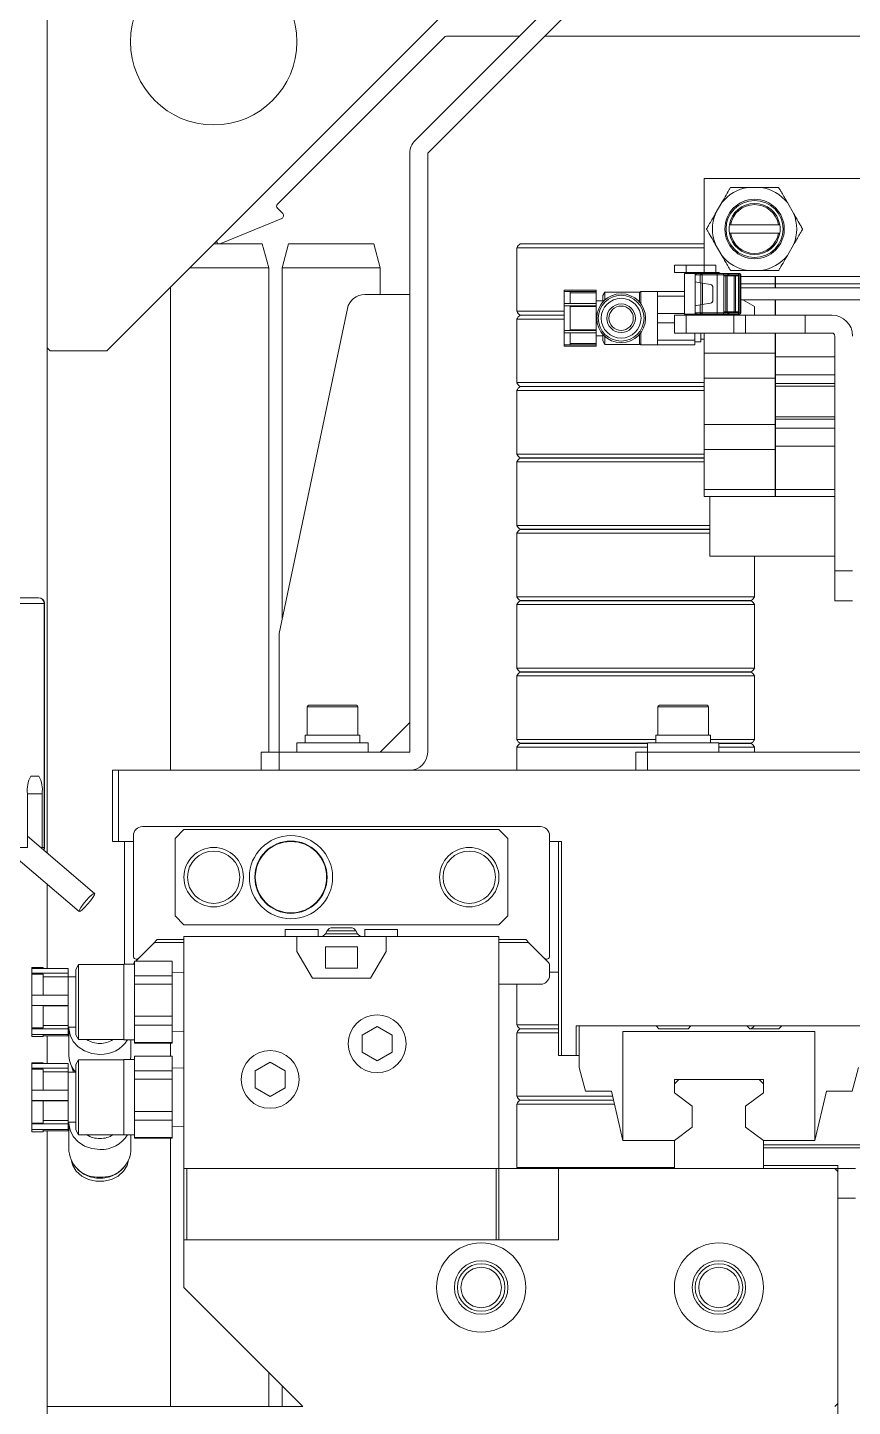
# Model space of a CAD drawing. Header units: millimetres. Extents: x 169 to 14583, y -399 to 10804.
# Drawn here: x 11916.4 to 12055.2, y 1942.5 to 2174.3 of the extents above; entities that cross this region are included whole.
import ezdxf

# ---------------------------------------------------------------- set-up
doc = ezdxf.new("R2010")
doc.units = ezdxf.units.MM
doc.header["$LTSCALE"] = 35

msp = doc.modelspace()

# ---------------------------------------------------------------- linework, layer by layer
at = {"color": 7, "linetype": 'Continuous', "lineweight": 18}
for p, q in [((11919.743, 2035.545), (11919.743, 2199.459)), ((11981.621, 2155.338), (12019.864, 2193.58)), ((11983.743, 2153.216), (12021.985, 2191.459)), ((11999.743, 2189.959), (11929.743, 2119.959)), ((11958.464, 2144.656), (11986.551, 2172.744)), ((11986.905, 2172.89), (11999.174, 2172.89)), ((12003.417, 2172.89), (12057.662, 2172.89)), ((11980.743, 2052.459), (11980.743, 2153.216)), ((11983.743, 2052.459), (11983.743, 2153.216)), ((12030.243, 2148.959), (12063.243, 2148.959)), ((12030.243, 2148.959), (12030.243, 2134.359)), ((12039.823, 2147.459), (12037.662, 2147.459)), ((12033.221, 2144.895), (12032.14, 2143.023)), ((12045.345, 2143.023), (12044.265, 2144.895)), ((11959.349, 2143.064), (11958.464, 2143.949)), ((11948.922, 2137.997), (11959.187, 2142.249)), ((12034.703, 2141.159), (12034.5, 2141.159)), ((12042.783, 2141.159), (12034.703, 2141.159)), ((12042.985, 2141.159), (12042.783, 2141.159)), ((11947.743, 2137.959), (11955.921, 2137.959)), ((11956.993, 2133.959), (11955.921, 2137.959)), ((11960.321, 2137.959), (11959.249, 2133.959)), ((11960.321, 2137.959), (11974.677, 2137.959)), ((11975.749, 2133.959), (11974.677, 2137.959)), ((11999.343, 2137.959), (11999.325, 2137.949)), ((12030.243, 2137.949), (11999.325, 2137.949)), ((12030.243, 2137.959), (11999.343, 2137.959)), ((12032.14, 2137.895), (12033.221, 2136.023)), ((12034.5, 2139.759), (12034.703, 2139.759)), ((12042.783, 2139.759), (12034.703, 2139.759)), ((12042.783, 2139.759), (12042.985, 2139.759)), ((12044.265, 2136.023), (12045.345, 2137.895)), ((11998.743, 2137.298), (11998.743, 2126.62)), ((12030.243, 2137.298), (11998.743, 2137.298)), ((11956.993, 2133.959), (11943.743, 2133.959)), ((11956.993, 2052.459), (11956.993, 2133.959)), ((11959.249, 2133.959), (11959.249, 2074.865)), ((11975.749, 2133.959), (11959.249, 2133.959)), ((11975.749, 2129.459), (11975.749, 2133.959)), ((12025.243, 2133.159), (12025.243, 2134.359)), ((12025.243, 2134.359), (12027.243, 2134.359)), ((12027.243, 2134.359), (12027.243, 2133.159)), ((12027.243, 2134.359), (12030.243, 2134.359)), ((12030.243, 2133.159), (12030.243, 2134.359)), ((12030.243, 2134.359), (12032.243, 2134.359)), ((12032.243, 2134.359), (12032.243, 2133.159)), ((12037.662, 2133.459), (12039.823, 2133.459)), ((12027.243, 2133.159), (12025.243, 2133.159)), ((12026.943, 2132.959), (12026.943, 2126.159)), ((12029.006, 2132.959), (12026.943, 2132.959)), ((12027.243, 2133.159), (12030.243, 2133.159)), ((12029.596, 2132.759), (12028.743, 2132.759)), ((12028.743, 2132.759), (12028.743, 2131.559)), ((12029.596, 2131.417), (12028.743, 2131.559)), ((12028.743, 2131.559), (12028.743, 2127.559)), ((12029.006, 2132.959), (12029.738, 2132.959)), ((12029.596, 2131.417), (12029.596, 2132.759)), ((12029.95, 2132.759), (12029.596, 2132.759)), ((12029.95, 2131.358), (12029.596, 2131.417)), ((12029.693, 2127.717), (12029.693, 2131.401)), ((12029.738, 2132.959), (12029.95, 2132.959)), ((12029.95, 2132.759), (12029.95, 2132.959)), ((12029.95, 2132.959), (12032.443, 2132.959)), ((12029.95, 2132.759), (12029.95, 2131.358)), ((12032.443, 2132.759), (12029.95, 2132.759)), ((12031.325, 2131.129), (12029.95, 2131.358)), ((12029.99, 2131.351), (12029.99, 2127.767)), ((12032.243, 2133.159), (12030.243, 2133.159)), ((12032.243, 2133.159), (12032.457, 2133.159)), ((12032.443, 2132.959), (12032.443, 2132.759)), ((12032.443, 2132.959), (12033.432, 2132.959)), ((12033.543, 2132.759), (12032.443, 2132.759)), ((12032.443, 2132.759), (12032.443, 2126.359)), ((12032.457, 2133.159), (12032.743, 2133.159)), ((12033.432, 2132.959), (12034.202, 2132.959)), ((12033.543, 2132.759), (12033.543, 2132.559)), ((12033.669, 2132.759), (12033.543, 2132.759)), ((12033.543, 2126.559), (12033.543, 2132.559)), ((12033.91, 2132.559), (12033.543, 2132.559)), ((12033.669, 2132.759), (12033.91, 2132.759)), ((12033.91, 2132.559), (12033.91, 2132.759)), ((12033.91, 2132.759), (12034.059, 2132.759)), ((12034.158, 2132.559), (12033.91, 2132.559)), ((12033.91, 2126.559), (12033.91, 2132.559)), ((12034.059, 2132.759), (12035.199, 2132.759)), ((12034.158, 2132.559), (12034.158, 2126.559)), ((12035.298, 2132.559), (12034.158, 2132.559)), ((12034.202, 2132.959), (12035.992, 2132.959)), ((12035.199, 2132.759), (12035.325, 2132.759)), ((12035.298, 2126.559), (12035.298, 2132.559)), ((12035.509, 2132.559), (12035.298, 2132.559)), ((12035.325, 2132.759), (12035.758, 2132.759)), ((12035.509, 2132.559), (12035.509, 2126.559)), ((12036.043, 2132.559), (12035.509, 2132.559)), ((12036.043, 2132.759), (12035.758, 2132.759)), ((12035.992, 2132.959), (12035.993, 2132.959)), ((12035.993, 2132.959), (12036.21, 2132.959)), ((12036.043, 2132.759), (12036.043, 2132.559)), ((12036.142, 2132.759), (12036.043, 2132.759)), ((12036.043, 2126.559), (12036.043, 2132.559)), ((12036.142, 2126.359), (12036.142, 2132.759)), ((12036.402, 2132.759), (12036.142, 2132.759)), ((12036.21, 2132.959), (12036.243, 2132.959)), ((12036.402, 2126.359), (12036.402, 2132.759)), ((12036.443, 2132.759), (12036.402, 2132.759)), ((12036.443, 2132.759), (12036.443, 2126.359)), ((12036.443, 2132.459), (12068.743, 2132.459)), ((12042.193, 2131.259), (12036.443, 2131.259)), ((12042.193, 2132.459), (12042.193, 2131.259)), ((12042.193, 2130.559), (12042.193, 2131.259)), ((12042.243, 2131.259), (12042.243, 2132.459)), ((12068.743, 2131.259), (12042.243, 2131.259)), ((12042.243, 2130.559), (12042.243, 2131.259)), ((11940.493, 2130.709), (11940.493, 2049.459)), ((11980.743, 2129.459), (11973.177, 2129.459)), ((12012.093, 2130.159), (12006.693, 2130.159)), ((12006.693, 2130.159), (12006.693, 2129.954)), ((12006.693, 2129.954), (12007.693, 2129.954)), ((12006.693, 2127.88), (12006.693, 2129.954)), ((12007.693, 2129.954), (12007.693, 2127.88)), ((12007.693, 2129.954), (12012.093, 2129.954)), ((12007.693, 2129.704), (12012.093, 2129.704)), ((12012.093, 2130.159), (12012.093, 2129.954)), ((12012.093, 2129.954), (12012.093, 2129.704)), ((12012.093, 2129.704), (12012.093, 2127.909)), ((12013.539, 2129.859), (12013.193, 2129.259)), ((12013.193, 2128.111), (12013.193, 2129.259)), ((12019.393, 2129.859), (12013.539, 2129.859)), ((12013.539, 2129.859), (12013.539, 2128.497)), ((12019.593, 2129.959), (12019.393, 2129.759)), ((12019.393, 2128.142), (12019.393, 2129.859)), ((12022.393, 2129.959), (12019.593, 2129.959)), ((12019.593, 2127.892), (12019.593, 2129.959)), ((12022.393, 2129.959), (12026.943, 2129.959)), ((12022.393, 2129.155), (12022.393, 2129.959)), ((12022.393, 2129.155), (12022.393, 2127.709)), ((12026.943, 2129.155), (12022.393, 2129.155)), ((12031.743, 2128.483), (12031.743, 2130.635)), ((12072.31, 2130.559), (12036.443, 2130.559)), ((11970.241, 2127.077), (11958.743, 2072.459)), ((11998.743, 2126.62), (12006.693, 2126.62)), ((12012.093, 2127.909), (12006.693, 2127.909)), ((12006.693, 2127.909), (12006.693, 2127.534)), ((12006.693, 2127.534), (12007.693, 2127.534)), ((12006.693, 2123.384), (12006.693, 2127.534)), ((12007.693, 2127.534), (12007.693, 2123.384)), ((12007.693, 2127.534), (12012.093, 2127.534)), ((12007.693, 2127.408), (12012.093, 2127.408)), ((12013.193, 2128.409), (12012.093, 2128.409)), ((12012.093, 2127.909), (12012.093, 2127.534)), ((12012.093, 2127.534), (12012.093, 2127.408)), ((12012.093, 2127.408), (12012.093, 2123.509)), ((12022.393, 2127.709), (12022.393, 2126.262)), ((12028.743, 2127.559), (12029.596, 2127.701)), ((12028.743, 2127.559), (12028.743, 2126.359)), ((12028.743, 2126.359), (12029.596, 2126.359)), ((12029.596, 2127.701), (12029.95, 2127.76)), ((12029.596, 2126.359), (12029.596, 2127.701)), ((12029.596, 2126.359), (12029.95, 2126.359)), ((12029.95, 2127.76), (12031.325, 2127.989)), ((12029.95, 2127.76), (12029.95, 2126.359)), ((12029.95, 2126.359), (12032.443, 2126.359)), ((12029.95, 2126.359), (12029.95, 2126.159)), ((12032.443, 2126.359), (12032.443, 2126.159)), ((12032.443, 2126.359), (12033.543, 2126.359)), ((12033.543, 2126.359), (12033.543, 2126.559)), ((12033.543, 2126.559), (12033.91, 2126.559)), ((12033.669, 2126.359), (12033.543, 2126.359)), ((12033.91, 2126.359), (12033.669, 2126.359)), ((12033.91, 2126.559), (12034.158, 2126.559)), ((12033.91, 2126.359), (12033.91, 2126.559)), ((12034.059, 2126.359), (12033.91, 2126.359)), ((12035.199, 2126.359), (12034.059, 2126.359)), ((12034.158, 2126.559), (12035.298, 2126.559)), ((12035.325, 2126.359), (12035.199, 2126.359)), ((12035.298, 2126.559), (12035.509, 2126.559)), ((12035.758, 2126.359), (12035.325, 2126.359)), ((12035.509, 2126.559), (12036.043, 2126.559)), ((12035.758, 2126.359), (12036.043, 2126.359)), ((12036.043, 2126.359), (12036.043, 2126.559)), ((12036.043, 2126.359), (12036.142, 2126.359)), ((12036.142, 2126.359), (12036.402, 2126.359)), ((12036.402, 2126.359), (12036.443, 2126.359)), ((12036.443, 2128.559), (12072.31, 2128.559)), ((12038.743, 2127.402), (12036.739, 2128.559)), ((12038.743, 2125.959), (12038.743, 2127.402)), ((12042.193, 2125.959), (12042.193, 2128.559)), ((12042.243, 2125.959), (12042.243, 2128.559)), ((11998.743, 2125.298), (11998.743, 2114.62)), ((12006.693, 2125.298), (11998.743, 2125.298)), ((11999.325, 2125.969), (11999.343, 2125.959)), ((11999.325, 2125.969), (12006.693, 2125.969)), ((11999.343, 2125.959), (11999.325, 2125.949)), ((12006.693, 2125.949), (11999.325, 2125.949)), ((11999.343, 2125.959), (12006.693, 2125.959)), ((12026.943, 2126.262), (12022.393, 2126.262)), ((12022.393, 2124.655), (12022.393, 2126.262)), ((12025.243, 2124.655), (12022.393, 2124.655)), ((12022.393, 2124.655), (12022.393, 2123.209)), ((12025.243, 2122.959), (12025.243, 2125.959)), ((12025.243, 2125.959), (12027.243, 2125.959)), ((12026.943, 2126.159), (12029.006, 2126.159)), ((12027.243, 2125.959), (12027.243, 2122.959)), ((12035.243, 2125.959), (12027.243, 2125.959)), ((12029.738, 2126.159), (12029.006, 2126.159)), ((12029.95, 2126.159), (12029.738, 2126.159)), ((12032.443, 2126.159), (12029.95, 2126.159)), ((12033.432, 2126.159), (12032.443, 2126.159)), ((12034.202, 2126.159), (12033.432, 2126.159)), ((12033.743, 2126.159), (12033.743, 2125.959)), ((12035.992, 2126.159), (12034.202, 2126.159)), ((12035.243, 2122.959), (12035.243, 2125.959)), ((12035.243, 2125.959), (12037.243, 2125.959)), ((12035.993, 2126.159), (12035.992, 2126.159)), ((12036.21, 2126.159), (12035.993, 2126.159)), ((12036.243, 2126.159), (12036.21, 2126.159)), ((12037.243, 2125.959), (12037.243, 2122.959)), ((12037.243, 2125.959), (12047.243, 2125.959)), ((12047.243, 2125.959), (12047.243, 2122.959)), ((12047.243, 2125.959), (12051.743, 2125.959)), ((12006.693, 2123.384), (12007.693, 2123.384)), ((12006.693, 2123.384), (12006.693, 2123.009)), ((12006.693, 2120.963), (12006.693, 2123.038)), ((12006.693, 2123.009), (12012.093, 2123.009)), ((12007.693, 2123.509), (12012.093, 2123.509)), ((12007.693, 2123.384), (12012.093, 2123.384)), ((12007.693, 2123.038), (12007.693, 2120.963)), ((12012.093, 2123.509), (12012.093, 2123.384)), ((12012.093, 2123.384), (12012.093, 2123.009)), ((12012.093, 2123.003), (12012.093, 2121.214)), ((12012.093, 2122.509), (12013.193, 2122.509)), ((12013.193, 2121.659), (12013.193, 2122.776)), ((12013.193, 2121.659), (12013.539, 2121.059)), ((12013.539, 2122.421), (12013.539, 2121.059)), ((12019.393, 2121.059), (12019.393, 2122.776)), ((12019.593, 2120.959), (12019.593, 2123.026)), ((12022.393, 2123.209), (12022.393, 2121.762)), ((12022.393, 2121.762), (12028.693, 2121.762)), ((12022.393, 2120.959), (12022.393, 2121.762)), ((12027.243, 2122.959), (12025.243, 2122.959)), ((12035.243, 2122.959), (12027.243, 2122.959)), ((12028.693, 2121.762), (12028.693, 2122.959)), ((12028.693, 2120.959), (12028.693, 2121.762)), ((12029.693, 2122.959), (12029.693, 2121.469)), ((12029.693, 2121.959), (12030.243, 2121.959)), ((12030.243, 2119.559), (12030.243, 2122.959)), ((12037.243, 2122.959), (12035.243, 2122.959)), ((12047.243, 2122.959), (12037.243, 2122.959)), ((12042.193, 2119.559), (12042.193, 2122.959)), ((12042.243, 2118.959), (12042.243, 2122.959)), ((12051.743, 2122.959), (12047.243, 2122.959)), ((12052.243, 2082.959), (12052.243, 2122.459)), ((11919.743, 2120.459), (11920.243, 2119.959)), ((11929.743, 2119.959), (11920.243, 2119.959)), ((12006.693, 2120.963), (12007.693, 2120.963)), ((12006.693, 2120.963), (12006.693, 2120.759)), ((12006.693, 2120.759), (12012.093, 2120.759)), ((12007.693, 2121.214), (12012.093, 2121.214)), ((12007.693, 2120.963), (12012.093, 2120.963)), ((12012.093, 2121.214), (12012.093, 2120.963)), ((12012.093, 2120.963), (12012.093, 2120.759)), ((12013.539, 2121.059), (12019.393, 2121.059)), ((12019.393, 2121.159), (12019.593, 2120.959)), ((12019.593, 2120.959), (12022.393, 2120.959)), ((12028.693, 2120.959), (12022.393, 2120.959)), ((12028.693, 2121.469), (12029.693, 2121.469)), ((12030.243, 2119.559), (12042.193, 2119.559)), ((12030.243, 2115.359), (12030.243, 2119.559)), ((12042.193, 2115.359), (12042.193, 2119.559)), ((12042.243, 2118.959), (12052.243, 2118.959)), ((12042.243, 2118.959), (12042.243, 2115.959)), ((12030.243, 2115.359), (12042.193, 2115.359)), ((12030.243, 2107.559), (12030.243, 2115.359)), ((12042.193, 2107.559), (12042.193, 2115.359)), ((12042.193, 2114.716), (12042.243, 2114.716)), ((12042.243, 2114.459), (12042.243, 2115.959)), ((12042.243, 2115.959), (12052.243, 2115.959)), ((11998.743, 2114.62), (12030.243, 2114.62)), ((11998.743, 2113.298), (11998.743, 2102.62)), ((12030.243, 2113.298), (11998.743, 2113.298)), ((11999.325, 2113.969), (11999.343, 2113.959)), ((11999.325, 2113.969), (12030.243, 2113.969)), ((11999.343, 2113.959), (11999.325, 2113.949)), ((12030.243, 2113.949), (11999.325, 2113.949)), ((12030.243, 2113.959), (11999.343, 2113.959)), ((11999.343, 2113.959), (12014.378, 2113.959)), ((12014.378, 2113.959), (12030.243, 2113.959)), ((12042.243, 2113.709), (12042.193, 2113.709)), ((12042.243, 2114.459), (12042.243, 2114.018)), ((12042.243, 2114.459), (12052.243, 2114.459)), ((12042.243, 2114.018), (12052.243, 2114.018)), ((12042.243, 2114.018), (12042.243, 2108.9)), ((12042.193, 2109.209), (12042.243, 2109.209)), ((12042.243, 2108.9), (12042.243, 2108.459)), ((12042.243, 2108.9), (12052.243, 2108.9)), ((12042.243, 2106.959), (12042.243, 2108.459)), ((12042.243, 2108.459), (12052.243, 2108.459)), ((12030.243, 2107.559), (12042.193, 2107.559)), ((12030.243, 2103.359), (12030.243, 2107.559)), ((12042.193, 2103.359), (12042.193, 2107.559)), ((12042.243, 2106.959), (12052.243, 2106.959)), ((12042.243, 2106.959), (12042.243, 2103.959)), ((12030.243, 2103.359), (12042.193, 2103.359)), ((12030.243, 2096.659), (12030.243, 2103.359)), ((12042.193, 2096.659), (12042.193, 2103.359)), ((12042.243, 2096.659), (12042.243, 2103.959)), ((12042.243, 2103.959), (12052.243, 2103.959)), ((11998.743, 2102.62), (12030.243, 2102.62)), ((11998.743, 2101.298), (11998.743, 2090.62)), ((12030.243, 2101.298), (11998.743, 2101.298)), ((11999.325, 2101.969), (11999.343, 2101.959)), ((11999.325, 2101.969), (12030.243, 2101.969)), ((11999.343, 2101.959), (11999.325, 2101.949)), ((12030.243, 2101.949), (11999.325, 2101.949)), ((11999.343, 2101.959), (12014.378, 2101.959)), ((12030.243, 2101.959), (11999.343, 2101.959)), ((12014.378, 2101.959), (12030.243, 2101.959)), ((12030.243, 2096.659), (12042.193, 2096.659)), ((12030.243, 2095.459), (12030.243, 2096.659)), ((12042.193, 2095.459), (12042.193, 2096.659)), ((12042.243, 2096.659), (12052.243, 2096.659)), ((12042.243, 2095.459), (12042.243, 2096.659)), ((12030.243, 2095.459), (12031.243, 2095.459)), ((12031.243, 2085.459), (12031.243, 2095.459)), ((12052.243, 2095.459), (12031.243, 2095.459)), ((11998.743, 2090.62), (12031.243, 2090.62)), ((11998.743, 2089.298), (11998.743, 2078.62)), ((12031.243, 2089.298), (11998.743, 2089.298)), ((11999.325, 2089.969), (11999.343, 2089.959)), ((11999.325, 2089.969), (12031.243, 2089.969)), ((11999.343, 2089.959), (11999.325, 2089.949)), ((12031.243, 2089.949), (11999.325, 2089.949)), ((11999.343, 2089.959), (12014.378, 2089.959)), ((12031.243, 2089.959), (11999.343, 2089.959)), ((12014.378, 2089.959), (12031.243, 2089.959)), ((12052.243, 2085.459), (12031.243, 2085.459)), ((12038.743, 2078.62), (12038.743, 2085.459)), ((12052.243, 2082.959), (12055.243, 2082.959)), ((12052.243, 2077.959), (12052.243, 2082.959)), ((11918.256, 2078.459), (11912.636, 2078.459)), ((11998.743, 2078.62), (12038.23, 2078.62)), ((11999.325, 2077.969), (11999.343, 2077.959)), ((11999.325, 2077.969), (12038.16, 2077.969)), ((11999.343, 2077.959), (11999.325, 2077.949)), ((12038.16, 2077.949), (11999.325, 2077.949)), ((12038.143, 2077.959), (11999.343, 2077.959)), ((11999.343, 2077.959), (12014.378, 2077.959)), ((12014.378, 2077.959), (12038.143, 2077.959)), ((12038.143, 2077.959), (12038.16, 2077.969)), ((12038.16, 2077.949), (12038.143, 2077.959)), ((12038.23, 2078.62), (12038.743, 2078.62)), ((12052.243, 2077.959), (12055.243, 2077.959)), ((11913.618, 2077.459), (11919.238, 2077.459)), ((11919.238, 2077.459), (11919.238, 2036.459)), ((11919.274, 2077.459), (11919.238, 2077.459)), ((11919.274, 2036.459), (11919.274, 2077.459)), ((11998.743, 2077.298), (11998.743, 2066.62)), ((12038.23, 2077.298), (11998.743, 2077.298)), ((12038.743, 2077.298), (12038.23, 2077.298)), ((12038.743, 2066.62), (12038.743, 2077.298)), ((11958.743, 2072.459), (11958.743, 2052.459)), ((11998.743, 2066.62), (12038.23, 2066.62)), ((12038.23, 2066.62), (12038.743, 2066.62)), ((11998.743, 2065.298), (11998.743, 2054.62)), ((12038.23, 2065.298), (11998.743, 2065.298)), ((11999.325, 2065.969), (11999.343, 2065.959)), ((11999.325, 2065.969), (12038.16, 2065.969)), ((11999.343, 2065.959), (11999.325, 2065.949)), ((12038.16, 2065.949), (11999.325, 2065.949)), ((11999.343, 2065.959), (12014.378, 2065.959)), ((12038.143, 2065.959), (11999.343, 2065.959)), ((12014.378, 2065.959), (12038.143, 2065.959)), ((12038.143, 2065.959), (12038.16, 2065.969)), ((12038.16, 2065.949), (12038.143, 2065.959)), ((12038.743, 2065.298), (12038.23, 2065.298)), ((12038.743, 2054.62), (12038.743, 2065.298)), ((11963.493, 2060.109), (11963.493, 2055.359)), ((11971.993, 2060.109), (11963.493, 2060.109)), ((11963.743, 2060.359), (11971.743, 2060.359)), ((11971.993, 2055.359), (11971.993, 2060.109)), ((12022.493, 2060.109), (12022.493, 2055.359)), ((12030.993, 2060.109), (12022.493, 2060.109)), ((12022.743, 2060.359), (12030.743, 2060.359)), ((12030.993, 2055.359), (12030.993, 2060.109)), ((11975.743, 2052.459), (11980.743, 2057.459)), ((11963.143, 2055.359), (11963.143, 2054.059)), ((11972.343, 2055.359), (11963.143, 2055.359)), ((11972.343, 2054.059), (11972.343, 2055.359)), ((11998.743, 2054.62), (12022.143, 2054.62)), ((12022.143, 2055.359), (12022.143, 2054.059)), ((12031.343, 2055.359), (12022.143, 2055.359)), ((12031.343, 2054.059), (12031.343, 2055.359)), ((12031.343, 2054.62), (12038.23, 2054.62)), ((12038.23, 2054.62), (12038.743, 2054.62)), ((11955.743, 2049.459), (11955.743, 2052.459)), ((11955.743, 2052.459), (11958.743, 2052.459)), ((11958.743, 2052.459), (11958.743, 2049.459)), ((11958.743, 2052.459), (11980.743, 2052.459)), ((11961.743, 2054.059), (11961.743, 2052.459)), ((11973.743, 2054.059), (11961.743, 2054.059)), ((11973.743, 2052.459), (11973.743, 2054.059)), ((11975.749, 2052.459), (11975.749, 2052.465)), ((11998.743, 2053.298), (11998.743, 2049.459)), ((12020.743, 2053.298), (11998.743, 2053.298)), ((11999.325, 2053.969), (11999.343, 2053.959)), ((11999.325, 2053.969), (12020.743, 2053.969)), ((11999.343, 2053.959), (11999.325, 2053.949)), ((12020.743, 2053.949), (11999.325, 2053.949)), ((12020.743, 2053.959), (11999.343, 2053.959)), ((11999.343, 2053.959), (12014.378, 2053.959)), ((12014.378, 2053.959), (12020.743, 2053.959)), ((12018.743, 2049.459), (12018.743, 2052.459)), ((12018.743, 2052.459), (12020.743, 2052.459)), ((12020.743, 2054.059), (12020.743, 2052.459)), ((12032.743, 2054.059), (12020.743, 2054.059)), ((12020.743, 2052.459), (12020.743, 2049.459)), ((12068.743, 2052.459), (12020.743, 2052.459)), ((12032.743, 2052.459), (12032.743, 2054.059)), ((12032.743, 2053.969), (12038.16, 2053.969)), ((12038.143, 2053.959), (12032.743, 2053.959)), ((12038.16, 2053.949), (12032.743, 2053.949)), ((12038.23, 2053.298), (12032.743, 2053.298)), ((12038.143, 2053.959), (12038.16, 2053.969)), ((12038.16, 2053.949), (12038.143, 2053.959)), ((12038.743, 2053.298), (12038.23, 2053.298)), ((12038.743, 2052.459), (12038.743, 2053.298)), ((11918.301, 2048.459), (11916.99, 2048.459)), ((11930.743, 2037.459), (11930.743, 2049.459)), ((11930.743, 2049.459), (11931.743, 2049.459)), ((11931.743, 2049.459), (11931.743, 2037.459)), ((12070.243, 2049.459), (11931.743, 2049.459)), ((11958.743, 2049.459), (11980.743, 2049.459)), ((12068.743, 2049.459), (12020.743, 2049.459)), ((11916.428, 2045.459), (11916.428, 2036.459)), ((11918.864, 2045.459), (11916.428, 2045.459)), ((11918.864, 2036.459), (11918.864, 2045.459)), ((11927.709, 2028.741), (11916.428, 2038.377)), ((11934.243, 2038.459), (11934.243, 2018.166)), ((12002.743, 2039.959), (11935.743, 2039.959)), ((11942.743, 2039.459), (11941.243, 2037.959)), ((11995.743, 2039.459), (11942.743, 2039.459)), ((11997.243, 2037.959), (11995.743, 2039.459)), ((12004.243, 2018.166), (12004.243, 2038.459)), ((11916.428, 2036.459), (11913.618, 2036.459)), ((11918.864, 2036.459), (11918.673, 2036.459)), ((11919.238, 2036.459), (11918.864, 2036.459)), ((11919.238, 2036.459), (11919.274, 2036.459)), ((11931.743, 2037.459), (11930.743, 2037.459)), ((11931.743, 2037.459), (11934.243, 2037.459)), ((11932.743, 2016.809), (11932.743, 2037.459)), ((11941.243, 2037.959), (11941.243, 2024.959)), ((11997.243, 2024.959), (11997.243, 2037.959)), ((12004.243, 2037.459), (12006.243, 2037.459)), ((12005.743, 2001.459), (12005.743, 2037.459)), ((12006.243, 2037.459), (12006.243, 2001.459)), ((11913.686, 2035.459), (11925.111, 2025.699)), ((11919.743, 2016.118), (11919.743, 2030.285)), ((11941.243, 2024.959), (11942.743, 2023.459)), ((11995.743, 2023.459), (11997.243, 2024.959)), ((11942.743, 2023.459), (11995.743, 2023.459)), ((11959.793, 2022.659), (11959.793, 2021.459)), ((11959.793, 2022.659), (11962.543, 2022.659)), ((11962.543, 2022.659), (11965.293, 2022.659)), ((11965.293, 2021.459), (11965.293, 2022.659)), ((11966.82, 2022.459), (11966.531, 2021.959)), ((11971.954, 2021.959), (11966.531, 2021.959)), ((11971.665, 2022.459), (11966.82, 2022.459)), ((11970.799, 2022.959), (11967.686, 2022.959)), ((11971.954, 2021.959), (11971.665, 2022.459)), ((11973.193, 2022.659), (11973.193, 2021.459)), ((11973.193, 2022.659), (11975.943, 2022.659)), ((11975.943, 2022.659), (11978.693, 2022.659)), ((11978.693, 2021.459), (11978.693, 2022.659)), ((11934.643, 2017.359), (11937.596, 2020.312)), ((11937.596, 2020.312), (11938.243, 2020.959)), ((11937.95, 2020.459), (11942.743, 2020.459)), ((11938.243, 2020.959), (11942.743, 2020.959)), ((11942.743, 2021.459), (11942.743, 1982.459)), ((11961.743, 2021.459), (11942.743, 2021.459)), ((11961.743, 2021.459), (11961.743, 2018.959)), ((11976.743, 2021.459), (11961.743, 2021.459)), ((11966.543, 2019.759), (11966.543, 2016.159)), ((11971.943, 2019.759), (11966.543, 2019.759)), ((11971.943, 2016.159), (11971.943, 2019.759)), ((11976.743, 2018.959), (11976.743, 2021.459)), ((11995.743, 2021.459), (11976.743, 2021.459)), ((11995.743, 1982.459), (11995.743, 2021.459)), ((11995.743, 2020.959), (12000.243, 2020.959)), ((12000.536, 2020.459), (11995.743, 2020.459)), ((12000.243, 2020.959), (12000.889, 2020.312)), ((12004.096, 2017.105), (12000.889, 2020.312)), ((11940.743, 2017.359), (11934.443, 2017.359)), ((11934.443, 2017.341), (11934.443, 2017.359)), ((11940.743, 2017.341), (11934.443, 2017.341)), ((11934.443, 2017.341), (11934.443, 2016.11)), ((11940.743, 2017.341), (11940.743, 2017.359)), ((11940.743, 2017.341), (11940.743, 2014.879)), ((11961.743, 2018.959), (11964.341, 2014.459)), ((11974.145, 2014.459), (11976.743, 2018.959)), ((11919.043, 2016.259), (11917.143, 2016.259)), ((11917.143, 2016.118), (11917.143, 2016.259)), ((11917.143, 2016.118), (11923.243, 2016.118)), ((11917.143, 2016.118), (11917.143, 2015.32)), ((11917.143, 2015.32), (11923.243, 2015.32)), ((11917.143, 2015.32), (11917.143, 2015.163)), ((11917.143, 2015.163), (11919.043, 2015.163)), ((11917.143, 2011.62), (11917.143, 2015.163)), ((11919.043, 2016.259), (11919.043, 2016.118)), ((11919.043, 2015.163), (11919.043, 2011.62)), ((11923.243, 2016.118), (11923.243, 2015.32)), ((11923.243, 2015.32), (11923.243, 2014.712)), ((11925.005, 2016.759), (11924.543, 2015.959)), ((11924.543, 2004.959), (11924.543, 2015.959)), ((11932.643, 2016.759), (11925.005, 2016.759)), ((11925.005, 2016.759), (11925.005, 2004.159)), ((11934.443, 2016.809), (11932.643, 2016.809)), ((11932.643, 2004.109), (11932.643, 2016.809)), ((11934.389, 2017.105), (11934.443, 2017.159)), ((11934.443, 2016.11), (11934.443, 2014.879)), ((11942.743, 2015.358), (11940.743, 2015.421)), ((11966.543, 2016.159), (11971.943, 2016.159)), ((12004.243, 2014.959), (12004.243, 2016.752)), ((12005.743, 2015.459), (12004.243, 2015.459)), ((11919.043, 2014.712), (11923.243, 2014.712)), ((11923.243, 2014.712), (11923.243, 2011.595)), ((11924.543, 2014.684), (11923.243, 2014.684)), ((11940.743, 2014.879), (11934.443, 2014.879)), ((11934.443, 2013.473), (11934.443, 2014.879)), ((11940.743, 2013.473), (11934.443, 2013.473)), ((11934.443, 2013.473), (11934.443, 2010.777)), ((11940.743, 2013.473), (11940.743, 2014.879)), ((11940.743, 2013.473), (11940.743, 2008.081)), ((11964.341, 2014.459), (11974.145, 2014.459)), ((11995.743, 2013.459), (12002.743, 2013.459)), ((11998.743, 2013.459), (11998.743, 2006.62)), ((11917.143, 2011.629), (11923.243, 2011.629)), ((11917.143, 2011.629), (11917.143, 2009.881)), ((11923.243, 2011.629), (11923.243, 2009.881)), ((11934.443, 2010.777), (11934.443, 2008.081)), ((11917.143, 2009.881), (11923.243, 2009.881)), ((11917.143, 2009.881), (11917.143, 2009.872)), ((11917.143, 2009.872), (11919.043, 2009.872)), ((11917.143, 2006.118), (11917.143, 2009.872)), ((11919.043, 2009.872), (11919.043, 2006.118)), ((11919.043, 2009.847), (11923.243, 2009.847)), ((11923.243, 2009.881), (11923.243, 2009.847)), ((11923.243, 2009.847), (11923.243, 2006.544)), ((11940.743, 2008.081), (11934.443, 2008.081)), ((11934.443, 2006.591), (11934.443, 2008.081)), ((11940.743, 2006.591), (11940.743, 2008.081)), ((11919.043, 2006.118), (11917.143, 2006.118)), ((11917.143, 2006.118), (11917.143, 2005.97)), ((11917.143, 2005.97), (11923.243, 2005.97)), ((11917.143, 2005.97), (11917.143, 2005.02)), ((11919.043, 2006.544), (11923.243, 2006.544)), ((11923.243, 2006.544), (11923.243, 2005.97)), ((11923.243, 2006.234), (11924.543, 2006.234)), ((11923.243, 2005.97), (11923.243, 2005.02)), ((11923.393, 2006.03), (11923.393, 2001.395)), ((11940.743, 2006.591), (11934.443, 2006.591)), ((11934.443, 2006.591), (11934.443, 2005.126)), ((11940.743, 2006.591), (11940.743, 2003.66)), ((11975.243, 2006.346), (11972.743, 2004.902)), ((11977.743, 2004.902), (11975.243, 2006.346)), ((11998.743, 2006.62), (12005.743, 2006.62)), ((11999.325, 2005.969), (11999.343, 2005.959)), ((11999.325, 2005.969), (12005.743, 2005.969)), ((11999.343, 2005.959), (11999.325, 2005.949)), ((12005.743, 2005.949), (11999.325, 2005.949)), ((12005.743, 2005.959), (11999.343, 2005.959)), ((12057.243, 2006.459), (12008.743, 2006.459)), ((12008.743, 2001.459), (12008.743, 2006.459)), ((12009.243, 2006.459), (12009.243, 2001.459)), ((12022.65, 2005.976), (12022.168, 2006.459)), ((12027.56, 2005.976), (12022.65, 2005.976)), ((12028.043, 2006.459), (12027.56, 2005.976)), ((12037.925, 2005.976), (12037.443, 2006.459)), ((12042.835, 2005.976), (12037.925, 2005.976)), ((12043.318, 2006.459), (12042.835, 2005.976)), ((11917.143, 2005.02), (11923.243, 2005.02)), ((11917.143, 2004.659), (11917.143, 2005.02)), ((11917.143, 2004.659), (11919.043, 2004.659)), ((11919.043, 2005.02), (11919.043, 2004.659)), ((11919.043, 2004.8), (11923.243, 2004.8)), ((11919.743, 2000.118), (11919.743, 2004.8)), ((11923.243, 2005.02), (11923.243, 2004.8)), ((11924.543, 2004.959), (11925.005, 2004.159)), ((11925.005, 2004.159), (11932.643, 2004.159)), ((11932.643, 2004.109), (11934.443, 2004.109)), ((11933.793, 2001.395), (11933.793, 2004.109)), ((11934.443, 2005.126), (11934.443, 2003.66)), ((11940.743, 2003.66), (11934.443, 2003.66)), ((11934.443, 2003.559), (11934.443, 2003.66)), ((11934.443, 2003.559), (11940.743, 2003.559)), ((11940.493, 2003.559), (11940.493, 2001.359)), ((11940.743, 2005.497), (11942.743, 2005.559)), ((11940.743, 2003.559), (11940.743, 2003.66)), ((11972.743, 2004.902), (11972.743, 2002.016)), ((11977.743, 2002.016), (11977.743, 2004.902)), ((11998.743, 2005.298), (11998.743, 1994.62)), ((12005.743, 2005.298), (11998.743, 2005.298)), ((12016.593, 2005.494), (12016.593, 1987.159)), ((12048.893, 2005.494), (12016.593, 2005.494)), ((12048.893, 1987.159), (12048.893, 2005.494)), ((11933.793, 2001.395), (11933.746, 2000.809)), ((11940.743, 2001.359), (11934.443, 2001.359)), ((11934.443, 2001.341), (11934.443, 2001.359)), ((11940.743, 2001.341), (11934.443, 2001.341)), ((11934.443, 2001.341), (11934.443, 2000.11)), ((11940.743, 2001.341), (11940.743, 2001.359)), ((11940.743, 2001.341), (11940.743, 1998.879)), ((11972.743, 2002.016), (11975.243, 2000.572)), ((11975.243, 2000.572), (11977.743, 2002.016)), ((12006.243, 2001.459), (12005.743, 2001.459)), ((12008.743, 2001.459), (12006.243, 2001.459)), ((12009.243, 2001.459), (12008.743, 2001.459)), ((12009.243, 2001.459), (12009.243, 1999.459)), ((11919.043, 2000.259), (11917.143, 2000.259)), ((11917.143, 2000.118), (11917.143, 2000.259)), ((11917.143, 2000.118), (11923.243, 2000.118)), ((11917.143, 2000.118), (11917.143, 1999.32)), ((11917.143, 1999.32), (11923.243, 1999.32)), ((11917.143, 1999.32), (11917.143, 1999.163)), ((11917.143, 1999.163), (11919.043, 1999.163)), ((11917.143, 1995.62), (11917.143, 1999.163)), ((11919.043, 2000.259), (11919.043, 2000.118)), ((11919.043, 1999.163), (11919.043, 1995.62)), ((11923.243, 2000.118), (11923.243, 1999.32)), ((11923.243, 1999.32), (11923.243, 1998.712)), ((11925.005, 2000.759), (11924.543, 1999.959)), ((11924.543, 1988.959), (11924.543, 1999.959)), ((11932.643, 2000.759), (11925.005, 2000.759)), ((11925.005, 2000.759), (11925.005, 1988.159)), ((11934.443, 2000.809), (11932.643, 2000.809)), ((11932.643, 1988.109), (11932.643, 2000.809)), ((11934.443, 2000.11), (11934.443, 1998.879)), ((11940.743, 1998.879), (11934.443, 1998.879)), ((11934.443, 1997.473), (11934.443, 1998.879)), ((11942.743, 1999.358), (11940.743, 1999.421)), ((11940.743, 1997.473), (11940.743, 1998.879)), ((11957.243, 2000.346), (11954.743, 1998.902)), ((11954.743, 1998.902), (11954.743, 1996.016)), ((11959.743, 1998.902), (11957.243, 2000.346)), ((11959.743, 1996.016), (11959.743, 1998.902)), ((12010.315, 1995.459), (12009.243, 1999.459)), ((12056.243, 1999.459), (12055.171, 1995.459)), ((11919.043, 1998.712), (11923.243, 1998.712)), ((11923.243, 1998.712), (11923.243, 1995.595)), ((11924.543, 1998.684), (11923.243, 1998.684)), ((11940.743, 1997.473), (11934.443, 1997.473)), ((11934.443, 1997.473), (11934.443, 1994.777)), ((11940.743, 1997.473), (11940.743, 1992.081)), ((12025.993, 1997.459), (12025.243, 1996.709)), ((12025.243, 1997.459), (12025.993, 1997.459)), ((12025.243, 1996.709), (12025.243, 1997.459)), ((12025.243, 1996.709), (12025.243, 1995.209)), ((12039.493, 1997.459), (12025.993, 1997.459)), ((12040.243, 1996.709), (12039.493, 1997.459)), ((12039.493, 1997.459), (12040.243, 1997.459)), ((12040.243, 1997.459), (12040.243, 1996.709)), ((12040.243, 1995.209), (12040.243, 1996.709)), ((11917.143, 1995.629), (11923.243, 1995.629)), ((11917.143, 1995.629), (11917.143, 1993.881)), ((11923.243, 1995.629), (11923.243, 1993.881)), ((11934.443, 1994.777), (11934.443, 1992.081)), ((11954.743, 1996.016), (11957.243, 1994.572)), ((11957.243, 1994.572), (11959.743, 1996.016)), ((11998.743, 1994.62), (12014.863, 1994.62)), ((12010.315, 1995.459), (12014.669, 1995.459)), ((12014.669, 1995.459), (12016.593, 1987.159)), ((12025.243, 1995.209), (12028.243, 1992.959)), ((12037.243, 1992.959), (12040.243, 1995.209)), ((12048.893, 1987.159), (12050.817, 1995.459)), ((12050.817, 1995.459), (12055.171, 1995.459)), ((11917.143, 1993.881), (11923.243, 1993.881)), ((11917.143, 1993.881), (11917.143, 1993.872)), ((11917.143, 1993.872), (11919.043, 1993.872)), ((11917.143, 1990.118), (11917.143, 1993.872)), ((11919.043, 1993.872), (11919.043, 1990.118)), ((11919.043, 1993.847), (11923.243, 1993.847)), ((11923.243, 1993.881), (11923.243, 1993.847)), ((11923.243, 1993.847), (11923.243, 1990.544)), ((11940.743, 1992.081), (11934.443, 1992.081)), ((11934.443, 1990.591), (11934.443, 1992.081)), ((11940.743, 1990.591), (11940.743, 1992.081)), ((11998.743, 1993.298), (11998.743, 1982.62)), ((12015.17, 1993.298), (11998.743, 1993.298)), ((11999.325, 1993.969), (11999.343, 1993.959)), ((11999.325, 1993.969), (12015.014, 1993.969)), ((11999.343, 1993.959), (11999.325, 1993.949)), ((12015.019, 1993.949), (11999.325, 1993.949)), ((12015.017, 1993.959), (11999.343, 1993.959)), ((11999.343, 1993.959), (12014.378, 1993.959)), ((12014.378, 1993.959), (12015.017, 1993.959)), ((12028.243, 1992.959), (12028.243, 1989.409)), ((12037.243, 1989.409), (12037.243, 1992.959)), ((11919.043, 1990.118), (11917.143, 1990.118)), ((11917.143, 1990.118), (11917.143, 1989.97)), ((11917.143, 1989.97), (11923.243, 1989.97)), ((11917.143, 1989.97), (11917.143, 1989.02)), ((11919.043, 1990.544), (11923.243, 1990.544)), ((11923.243, 1990.544), (11923.243, 1989.97)), ((11923.243, 1990.234), (11924.543, 1990.234)), ((11923.243, 1989.97), (11923.243, 1989.02)), ((11923.393, 1990.03), (11923.393, 1985.395)), ((11940.743, 1990.591), (11934.443, 1990.591)), ((11934.443, 1990.591), (11934.443, 1989.126)), ((11940.743, 1990.591), (11940.743, 1987.66)), ((11940.743, 1989.497), (11942.743, 1989.559)), ((11917.143, 1989.02), (11923.243, 1989.02)), ((11917.143, 1988.659), (11917.143, 1989.02)), ((11917.143, 1988.659), (11919.043, 1988.659)), ((11919.043, 1989.02), (11919.043, 1988.659)), ((11919.043, 1988.8), (11923.243, 1988.8)), ((11919.743, 1850.459), (11919.743, 1988.8)), ((11923.243, 1989.02), (11923.243, 1988.8)), ((11924.543, 1988.959), (11925.005, 1988.159)), ((11925.005, 1988.159), (11932.643, 1988.159)), ((11932.643, 1988.109), (11934.443, 1988.109)), ((11933.793, 1985.395), (11933.793, 1988.109)), ((11934.443, 1989.126), (11934.443, 1987.66)), ((11940.743, 1987.66), (11934.443, 1987.66)), ((11934.443, 1987.559), (11934.443, 1987.66)), ((11934.443, 1987.559), (11940.743, 1987.559)), ((11940.493, 1987.559), (11940.493, 1942.459)), ((11940.743, 1987.559), (11940.743, 1987.66)), ((12028.243, 1989.409), (12025.243, 1987.159)), ((12040.243, 1987.159), (12037.243, 1989.409)), ((12016.593, 1987.159), (12025.243, 1987.159)), ((12025.243, 1987.159), (12025.243, 1982.459)), ((12040.243, 1982.459), (12040.243, 1987.159)), ((12040.243, 1987.159), (12048.893, 1987.159)), ((12040.243, 1986.459), (12060.243, 1986.459)), ((12060.743, 1985.959), (12040.243, 1985.959)), ((11998.743, 1982.62), (12025.243, 1982.62)), ((12040.243, 1982.959), (12052.743, 1982.959)), ((12052.743, 1982.459), (12052.743, 1982.959)), ((11942.743, 1982.459), (11995.743, 1982.459)), ((11942.743, 1982.459), (11942.743, 1970.459)), ((11943.243, 1970.459), (11943.243, 1982.459)), ((11995.243, 1982.459), (11943.243, 1982.459)), ((11995.243, 1982.459), (11995.243, 1970.459)), ((11995.743, 1970.459), (11995.743, 1982.459)), ((12005.743, 1982.459), (11995.743, 1982.459)), ((12005.743, 1970.459), (12005.743, 1982.459)), ((12052.243, 1982.459), (12005.743, 1982.459)), ((12052.243, 1982.459), (12052.743, 1981.959)), ((12052.743, 1982.459), (12052.243, 1982.459)), ((12052.743, 1982.459), (12055.743, 1982.459)), ((12052.743, 1981.959), (12052.743, 1982.459)), ((12052.743, 1942.959), (12052.743, 1981.959)), ((12052.743, 1925.459), (12052.743, 1977.459)), ((12055.743, 1977.459), (12052.743, 1977.459)), ((11942.743, 1970.459), (11943.243, 1970.459)), ((11942.743, 1970.459), (11942.743, 1962.459)), ((11995.243, 1970.459), (11943.243, 1970.459)), ((11995.243, 1970.459), (11995.743, 1970.459)), ((11995.743, 1970.459), (12005.743, 1970.459)), ((11962.743, 1942.459), (11942.743, 1962.459)), ((11956.993, 1942.459), (11956.993, 1948.209)), ((11959.249, 1945.952), (11959.249, 1942.459)), ((11962.743, 1942.459), (11919.743, 1942.459)), ((12052.743, 1942.959), (12052.243, 1942.459))]:
    msp.add_line(p, q, dxfattribs=at)
at = {"color": 7, "linetype": 'Continuous', "lineweight": 18, "flags": 128}
for points in [[(12029.9, 2132.959), (12029.897, 2132.998), (12029.89, 2133.035), (12029.878, 2133.07), (12029.862, 2133.1), (12029.843, 2133.125), (12029.82, 2133.144), (12029.796, 2133.155), (12029.771, 2133.159)], [(12032.585, 2132.959), (12032.583, 2132.998), (12032.576, 2133.035), (12032.564, 2133.07), (12032.548, 2133.1), (12032.528, 2133.125), (12032.506, 2133.144), (12032.482, 2133.155), (12032.457, 2133.159)], [(12034.158, 2132.559), (12034.156, 2132.598), (12034.15, 2132.635), (12034.141, 2132.67), (12034.129, 2132.7), (12034.114, 2132.725), (12034.097, 2132.744), (12034.078, 2132.755), (12034.059, 2132.759)], [(12035.298, 2132.559), (12035.296, 2132.598), (12035.291, 2132.635), (12035.281, 2132.67), (12035.269, 2132.7), (12035.254, 2132.725), (12035.237, 2132.744), (12035.218, 2132.755), (12035.199, 2132.759)], [(12034.059, 2126.359), (12034.078, 2126.363), (12034.097, 2126.374), (12034.114, 2126.393), (12034.129, 2126.418), (12034.141, 2126.448), (12034.15, 2126.482), (12034.156, 2126.52), (12034.158, 2126.559)], [(12035.199, 2126.359), (12035.218, 2126.363), (12035.237, 2126.374), (12035.254, 2126.393), (12035.269, 2126.418), (12035.281, 2126.448), (12035.291, 2126.482), (12035.296, 2126.52), (12035.298, 2126.559)], [(12029.771, 2125.959), (12029.796, 2125.963), (12029.82, 2125.974), (12029.843, 2125.993), (12029.862, 2126.018), (12029.878, 2126.048), (12029.89, 2126.082), (12029.897, 2126.12), (12029.9, 2126.159)], [(12032.457, 2125.959), (12032.482, 2125.963), (12032.506, 2125.974), (12032.528, 2125.993), (12032.548, 2126.018), (12032.564, 2126.048), (12032.576, 2126.082), (12032.583, 2126.12), (12032.585, 2126.159)], [(11925.403, 2026.378), (11925.805, 2026.932), (11926.299, 2027.53), (11926.81, 2028.081), (11927.259, 2028.5), (11927.58, 2028.725), (11927.722, 2028.72), (11927.665, 2028.487), (11927.417, 2028.061), (11927.015, 2027.507), (11926.521, 2026.91), (11926.01, 2026.359), (11925.56, 2025.94), (11925.24, 2025.715), (11925.097, 2025.719), (11925.155, 2025.952), (11925.403, 2026.378)], [(11928.593, 2001.663), (11927.247, 2001.812), (11925.993, 2002.248), (11924.916, 2002.942), (11924.089, 2003.846), (11923.57, 2004.9), (11923.393, 2006.03), (11923.398, 2006.234)], [(11923.812, 1999.676), (11924.023, 1998.999), (11924.174, 1998.684)], [(11928.593, 1985.663), (11927.247, 1985.812), (11925.993, 1986.248), (11924.916, 1986.942), (11924.089, 1987.846), (11923.57, 1988.9), (11923.393, 1990.03), (11923.398, 1990.234)], [(11923.812, 1983.676), (11924.023, 1982.999), (11924.63, 1982.015), (11925.532, 1981.204), (11926.66, 1980.627), (11927.932, 1980.328), (11929.253, 1980.328), (11930.525, 1980.627), (11931.653, 1981.204), (11932.555, 1982.015), (11933.163, 1982.999), (11933.373, 1983.676)], [(11998.743, 1982.62), (11998.791, 1982.52), (11998.826, 1982.459)]]:
    msp.add_lwpolyline(points, dxfattribs=at)
at = {"color": 7, "linetype": 'Continuous', "lineweight": 18}
for centre, radius in [((11947.743, 2171.959), 14), ((12038.743, 2140.459), 5), ((12038.743, 2140.459), 4.8), ((12016.293, 2125.459), 4.1), ((12016.293, 2125.459), 3.85), ((12016.293, 2125.459), 3.35), ((12016.293, 2125.459), 2.4), ((12016.293, 2125.459), 2.05), ((11960.743, 2031.459), 7), ((11947.743, 2031.459), 5), ((11960.743, 2031.459), 6.08), ((11960.743, 2031.459), 6), ((11990.743, 2031.459), 5), ((11947.743, 2031.459), 4.4), ((11990.743, 2031.459), 4.4), ((11975.243, 2003.459), 4.864), ((11957.243, 1997.459), 4.864), ((11992.743, 1962.459), 7.5), ((12032.743, 1962.459), 7.5), ((11992.743, 1962.459), 4.5), ((11992.743, 1962.459), 4), ((12032.743, 1962.459), 4.5), ((12032.743, 1962.459), 4), ((11992.743, 1962.459), 3.4), ((12032.743, 1962.459), 3.4)]:
    msp.add_circle(centre, radius, dxfattribs=at)
for centre, radius, start, end in [((11986.905, 2172.39), 0.5, 90, 135), ((11983.743, 2153.216), 3, 135, 180), ((12038.743, 2140.459), 7.083, 98.77493, 141.22507), ((12038.743, 2140.459), 7.083, 38.77493, 81.22507), ((11958.817, 2144.303), 0.5, 135, 225), ((11958.995, 2142.711), 0.5, 292.5, 45), ((12038.743, 2140.459), 7.083, 158.77493, 201.22507), ((12038.743, 2140.459), 4.3, 9.36892, 170.63108), ((12038.743, 2140.459), 4.1, 9.83036, 170.16964), ((12038.743, 2140.459), 7.083, 338.77493, 21.22507), ((12038.743, 2140.459), 4.3, 170.63108, 189.36892), ((12038.743, 2140.459), 4.3, 350.63108, 9.36892), ((11948.731, 2138.459), 0.5, 181.35451, 292.5), ((12000.025, 2136.736), 1.4, 120, 156.36774), ((12038.743, 2140.459), 4.3, 189.36892, 350.63108), ((12038.743, 2140.459), 4.1, 189.83036, 350.16964), ((12038.743, 2140.459), 7.083, 218.77493, 261.22507), ((12038.743, 2140.459), 7.083, 278.77493, 321.22507), ((12027.143, 2132.959), 0.2, 90, 180), ((12029.773, 2132.784), 0.179, 101.42175, 188.04947), ((12031.243, 2130.635), 0.5, 0, 80.53768), ((12032.743, 2132.959), 0.2, 0, 90), ((12035.317, 2132.567), 0.192, 357.64402, 87.4322), ((12036.206, 2132.763), 0.196, 358.82097, 88.77033), ((12036.243, 2132.759), 0.2, 0, 90), ((11973.177, 2126.459), 3, 90, 168.11134), ((12000.025, 2127.181), 1.4, 203.63226, 240), ((12029.773, 2126.334), 0.179, 171.95053, 258.57825), ((12031.243, 2128.483), 0.5, 279.46232, 0), ((12035.317, 2126.551), 0.192, 272.5678, 2.35598), ((12036.206, 2126.355), 0.196, 271.22967, 1.17903), ((12036.243, 2126.359), 0.2, 270, 0), ((12000.025, 2124.736), 1.4, 120, 156.36774), ((12027.143, 2126.159), 0.2, 180, 270), ((12032.743, 2126.159), 0.2, 270, 0), ((12051.743, 2122.459), 3.5, 0, 90), ((12051.743, 2122.459), 0.5, 0, 90), ((12000.025, 2115.181), 1.4, 203.63226, 240), ((12000.025, 2112.736), 1.4, 120, 156.36774), ((12000.025, 2103.181), 1.4, 203.63226, 240), ((12000.025, 2100.736), 1.4, 120, 156.36774), ((12000.025, 2091.181), 1.4, 203.63226, 240), ((12000.025, 2088.736), 1.4, 120, 156.36774), ((11918.247, 2077.468), 0.991, 359.49284, 89.4837), ((11918.274, 2077.459), 1, 0, 90), ((12000.025, 2079.181), 1.4, 203.63226, 240), ((12000.025, 2076.736), 1.4, 120, 156.36774), ((12037.46, 2079.181), 1.4, 300, 336.36774), ((12037.46, 2076.736), 1.4, 23.63226, 60), ((12000.025, 2067.181), 1.4, 203.63226, 240), ((12037.46, 2067.181), 1.4, 300, 336.36774), ((12000.025, 2064.736), 1.4, 120, 156.36774), ((12037.46, 2064.736), 1.4, 23.63226, 60), ((11963.743, 2060.109), 0.25, 90, 180), ((11971.743, 2060.109), 0.25, 0, 90), ((12022.743, 2060.109), 0.25, 90, 180), ((12030.743, 2060.109), 0.25, 0, 90), ((12000.025, 2055.181), 1.4, 203.63226, 240), ((12037.46, 2055.181), 1.4, 300, 336.36774), ((11980.743, 2052.459), 3, 270, 0), ((12000.025, 2052.736), 1.4, 120, 156.36774), ((12037.46, 2052.736), 1.4, 23.63226, 60), ((11920.853, 2046.183), 4.484, 149.48992, 189.2883), ((11914.439, 2046.183), 4.484, 350.7117, 30.51008), ((11935.743, 2038.459), 1.5, 90, 180), ((12002.743, 2038.459), 1.5, 0, 90), ((11918.224, 2036.459), 1.015, 336.24682, 0.02219), ((11918.274, 2036.459), 1, 334.54471, 0), ((11965.665, 2022.459), 1, 270, 330), ((11967.686, 2021.959), 1, 90, 150), ((11970.799, 2021.959), 1, 30, 90), ((11972.82, 2022.459), 1, 210, 270), ((11937.95, 2019.959), 0.5, 90, 135), ((12000.536, 2019.959), 0.5, 45, 90), ((11934.743, 2018.166), 0.5, 180, 315), ((12003.743, 2018.166), 0.5, 225, 0), ((11934.743, 2016.752), 0.5, 135, 173.44173), ((12003.743, 2016.752), 0.5, 0, 45), ((12002.743, 2014.959), 1.5, 270, 0), ((12000.025, 2007.181), 1.4, 203.63226, 240), ((12000.025, 2004.736), 1.4, 120, 156.36774), ((12037.46, 2007.181), 1.4, 300, 328.93157), ((11928.547, 2007.503), 3.995, 236.82382, 270.64984), ((11928.638, 2007.503), 3.995, 269.35016, 303.17618), ((11928.785, 2006.975), 5.316, 267.92197, 327.37178), ((11927.374, 2001.456), 3.982, 180.87988, 224.12395), ((12000.025, 1995.181), 1.4, 203.63226, 240), ((12000.025, 1992.736), 1.4, 120, 156.36774), ((11928.547, 1991.503), 3.995, 236.82382, 270.64984), ((11928.638, 1991.503), 3.995, 269.35016, 303.17618), ((11928.785, 1990.975), 5.316, 267.92197, 327.37178), ((11928.21, 1985.851), 4.839, 185.40739, 274.53961), ((11928.976, 1985.851), 4.839, 265.46039, 354.59261), ((11928.465, 1985.947), 5.116, 220.70543, 271.43577), ((11928.721, 1985.947), 5.116, 268.56423, 319.29457)]:
    msp.add_arc(centre, radius, start, end, dxfattribs=at)
for centre, major_axis, ratio, start_param, end_param in [((12033.432, 2132.759), (0, 0.2), 0.5517638, 4.712389, 6.2831853), ((12033.603, 2132.559), (0, 0.2), 0.3, 0, 1.5707963), ((12034.202, 2132.759), (0, 0.2), 0.3550468, 4.712389, 6.2831853), ((12034.202, 2132.759), (0.257, 0), 0.7783695, 0, 1.5707963), ((12035.758, 2132.559), (0.284, 0), 0.7034593, 0, 1.5707963), ((12035.992, 2132.759), (0, 0.2), 0.2521176, 4.712389, 6.2831853), ((12035.993, 2132.759), (0, 0.2), 0.7467354, 4.712389, 6.2831853), ((12033.432, 2126.359), (0, 0.2), 0.5517638, 3.1415927, 4.712389), ((12033.603, 2126.559), (0, 0.2), 0.3, 1.5707963, 3.1415927), ((12034.202, 2126.359), (0, 0.2), 0.3550468, 3.1415927, 4.712389), ((12034.202, 2126.359), (0.257, 0), 0.7783695, 4.712389, 6.2831853), ((12035.758, 2126.559), (0.284, 0), 0.7034593, 4.712389, 6.2831853), ((12035.992, 2126.359), (0, 0.2), 0.2521176, 3.1415927, 4.712389), ((12035.993, 2126.359), (0, 0.2), 0.7467354, 3.1415927, 4.712389)]:
    msp.add_ellipse(centre, major_axis=major_axis, ratio=ratio, start_param=start_param, end_param=end_param, dxfattribs=at)
for points, knots in [([(12034.701, 2147.459), (12034.698, 2147.453), (12034.692, 2147.442), (12034.637, 2147.347), (12034.515, 2147.137), (12034.169, 2146.537), (12033.712, 2145.745), (12033.347, 2145.113), (12033.221, 2144.895)], [0, 0, 0, 0, 0.052924, 0.1056548, 0.193637, 0.3468374, 0.7743191, 1, 1, 1, 1]), ([(12037.662, 2147.459), (12037.355, 2147.459), (12036.784, 2147.459), (12035.95, 2147.459), (12035.289, 2147.459), (12034.888, 2147.459), (12034.735, 2147.459), (12034.702, 2147.459), (12034.701, 2147.459), (12034.701, 2147.459)], [0, 0, 0, 0, 0.2737474, 0.5097487, 0.7473751, 0.8784106, 0.936573, 0.9951595, 1, 1, 1, 1]), ([(12042.784, 2147.459), (12042.78, 2147.459), (12042.77, 2147.459), (12042.678, 2147.459), (12042.463, 2147.459), (12041.873, 2147.459), (12040.945, 2147.459), (12040.182, 2147.459), (12039.823, 2147.459)], [0, 0, 0, 0, 0.0445721, 0.095582, 0.1778784, 0.3172143, 0.6790243, 1, 1, 1, 1]), ([(12044.265, 2144.895), (12044.211, 2144.987), (12044.011, 2145.334), (12043.651, 2145.958), (12043.283, 2146.594), (12043.023, 2147.045), (12042.894, 2147.268), (12042.813, 2147.408), (12042.786, 2147.456), (12042.784, 2147.458), (12042.784, 2147.459)], [0, 0, 0, 0, 0.0955374, 0.3566778, 0.6445393, 0.7506582, 0.857388, 0.9199911, 0.9831302, 1, 1, 1, 1]), ([(12032.14, 2143.023), (12032.087, 2142.93), (12031.887, 2142.584), (12031.526, 2141.96), (12031.159, 2141.324), (12030.899, 2140.873), (12030.77, 2140.649), (12030.689, 2140.509), (12030.662, 2140.462), (12030.66, 2140.46), (12030.66, 2140.459)], [0, 0, 0, 0, 0.09553738, 0.35667775, 0.64453928, 0.75065824, 0.85738798, 0.91999115, 0.98313016, 1, 1, 1, 1]), ([(12046.826, 2140.459), (12046.822, 2140.464), (12046.816, 2140.475), (12046.761, 2140.571), (12046.64, 2140.781), (12046.294, 2141.38), (12045.836, 2142.173), (12045.471, 2142.805), (12045.345, 2143.023)], [0, 0, 0, 0, 0.052924, 0.1056548, 0.193637, 0.3468374, 0.7743191, 1, 1, 1, 1]), ([(12030.66, 2140.459), (12030.663, 2140.453), (12030.669, 2140.442), (12030.724, 2140.347), (12030.846, 2140.137), (12031.192, 2139.537), (12031.649, 2138.745), (12032.014, 2138.113), (12032.14, 2137.895)], [0, 0, 0, 0, 0.052924, 0.1056548, 0.193637, 0.3468374, 0.7743191, 1, 1, 1, 1]), ([(12045.345, 2137.895), (12045.399, 2137.987), (12045.599, 2138.334), (12045.959, 2138.958), (12046.326, 2139.594), (12046.587, 2140.045), (12046.716, 2140.268), (12046.796, 2140.408), (12046.824, 2140.456), (12046.825, 2140.458), (12046.826, 2140.459)], [0, 0, 0, 0, 0.09553738, 0.35667775, 0.64453928, 0.75065824, 0.85738798, 0.91999115, 0.98313016, 1, 1, 1, 1]), ([(12033.221, 2136.023), (12033.274, 2135.93), (12033.474, 2135.584), (12033.835, 2134.96), (12034.202, 2134.324), (12034.462, 2133.873), (12034.591, 2133.649), (12034.672, 2133.509), (12034.699, 2133.462), (12034.701, 2133.46), (12034.701, 2133.459)], [0, 0, 0, 0, 0.0955374, 0.3566778, 0.6445393, 0.7506582, 0.857388, 0.9199911, 0.9831302, 1, 1, 1, 1]), ([(12042.784, 2133.459), (12042.787, 2133.464), (12042.794, 2133.475), (12042.849, 2133.571), (12042.97, 2133.781), (12043.316, 2134.38), (12043.774, 2135.173), (12044.139, 2135.805), (12044.265, 2136.023)], [0, 0, 0, 0, 0.052924, 0.1056548, 0.193637, 0.3468374, 0.7743191, 1, 1, 1, 1]), ([(12034.701, 2133.459), (12034.706, 2133.459), (12034.715, 2133.459), (12034.807, 2133.459), (12035.022, 2133.459), (12035.613, 2133.459), (12036.54, 2133.459), (12037.303, 2133.459), (12037.662, 2133.459)], [0, 0, 0, 0, 0.0445721, 0.095582, 0.1778784, 0.3172143, 0.6790243, 1, 1, 1, 1]), ([(12039.823, 2133.459), (12040.13, 2133.459), (12040.701, 2133.459), (12041.535, 2133.459), (12042.197, 2133.459), (12042.598, 2133.459), (12042.75, 2133.459), (12042.783, 2133.459), (12042.784, 2133.459), (12042.784, 2133.459)], [0, 0, 0, 0, 0.2737474, 0.5097487, 0.7473751, 0.8784106, 0.936573, 0.9951595, 1, 1, 1, 1]), ([(12028.743, 2132.759), (12028.745, 2132.777), (12028.749, 2132.813), (12028.782, 2132.867), (12028.841, 2132.918), (12028.921, 2132.953), (12028.98, 2132.957), (12029.006, 2132.959)], [0, 0, 0, 0, 0.14845487, 0.29611806, 0.50873715, 0.78494532, 1, 1, 1, 1]), ([(12029.006, 2126.159), (12028.973, 2126.162), (12028.904, 2126.169), (12028.821, 2126.214), (12028.769, 2126.269), (12028.746, 2126.318), (12028.744, 2126.347), (12028.743, 2126.359)], [0, 0, 0, 0, 0.27900604, 0.57142893, 0.75578435, 0.90383516, 1, 1, 1, 1])]:
    msp.add_open_spline(points, degree=3, knots=knots, dxfattribs=at)

doc.saveas('drawing.dxf')
